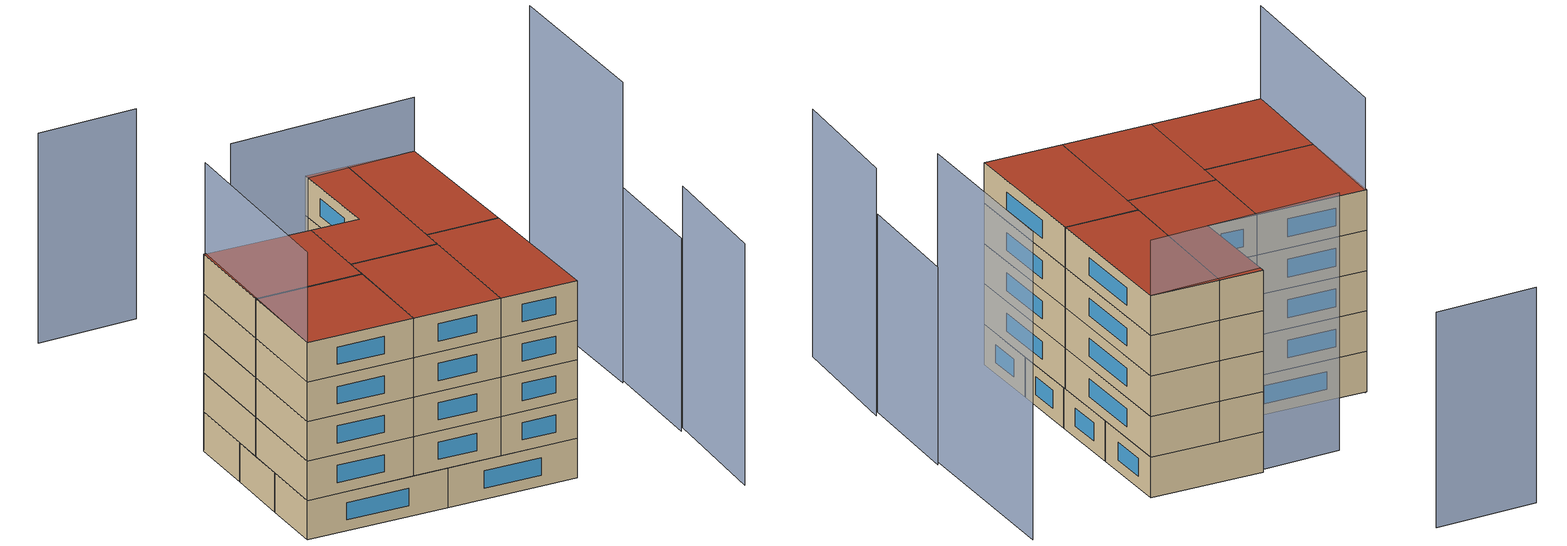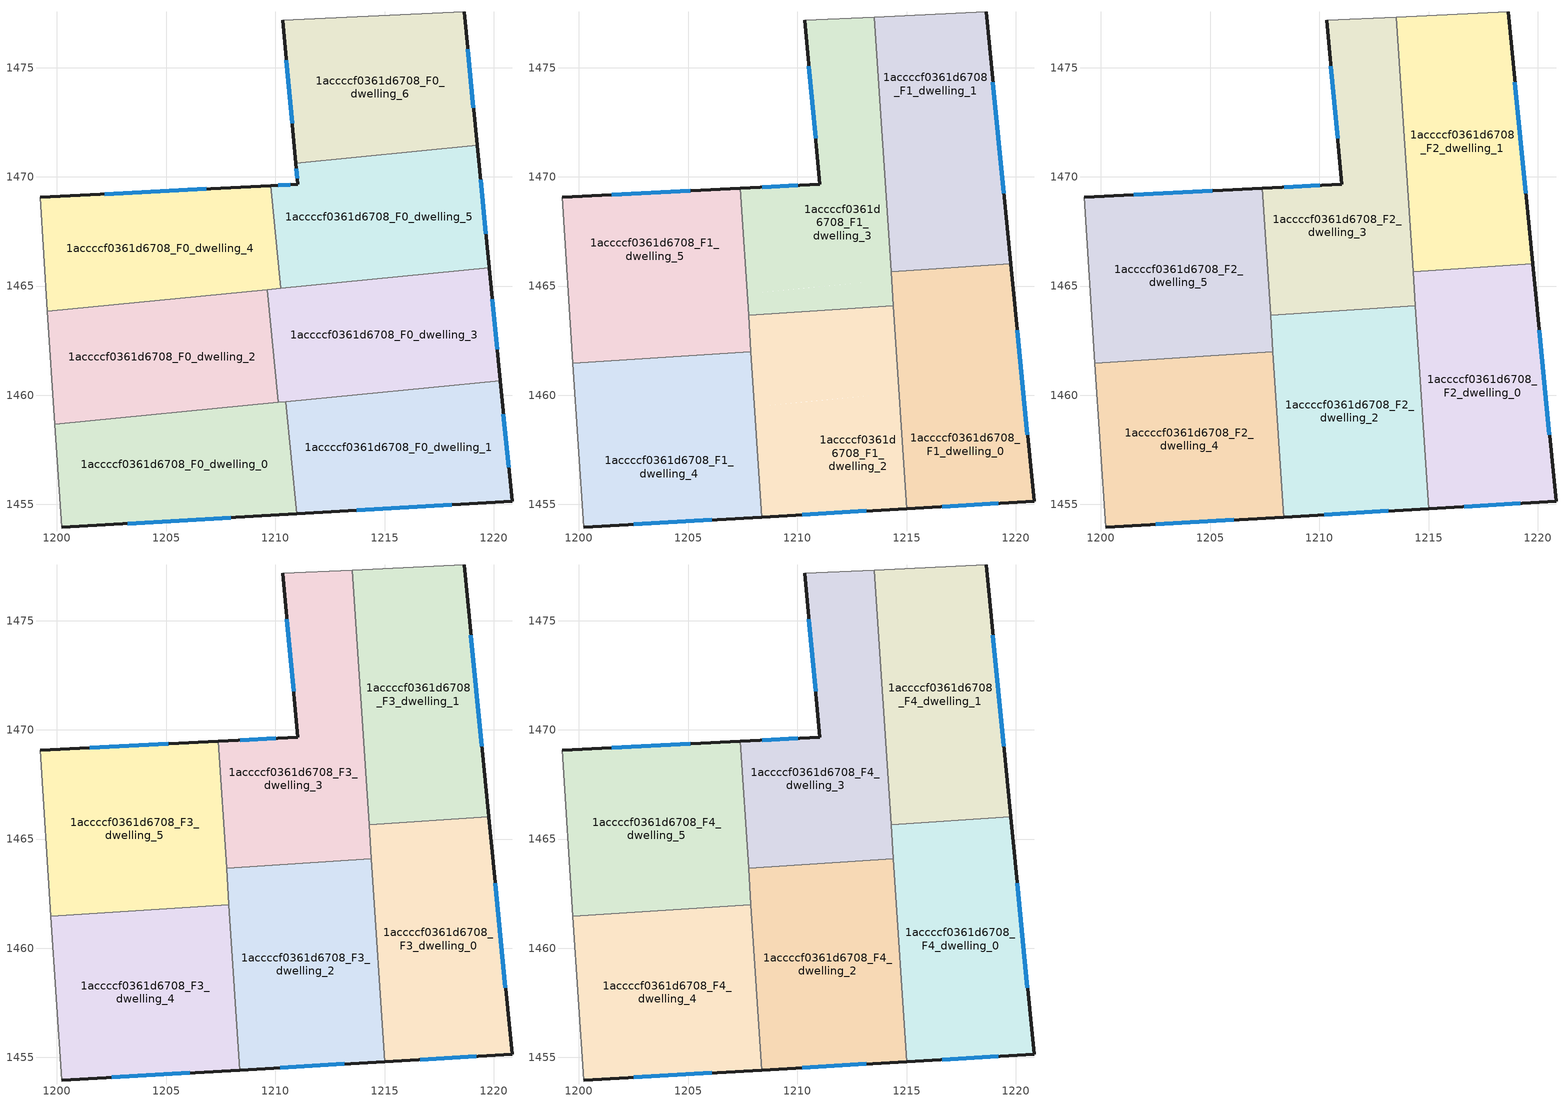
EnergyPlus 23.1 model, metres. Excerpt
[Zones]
1accccf0361d6708_F0_dwelling_0
 floor ground (EU_floor_Construction): 1210.47,1459.71 1210.97,1454.57 1200.22,1453.95 1199.91,1458.68 z0
 wall outside (EU_wall_Construction): 1200.22,1453.95 1210.97,1454.57 z0:3
 wall adiabatic (EU_wall_Construction): 1199.91,1458.68 1200.22,1453.95 z0:3
 wall to 1accccf0361d6708_F0_dwelling_1 (EU_wall_Construction): 1210.97,1454.57 1210.47,1459.71 z0:3
 wall to 1accccf0361d6708_F0_dwelling_2 (EU_wall_Construction): 1210.14,1459.68 1199.91,1458.68 z0:3
 wall to 1accccf0361d6708_F0_dwelling_3 (EU_wall_Construction): 1210.47,1459.71 1210.14,1459.68 z0:3
 window (EU_Window_Construction): 1203.23,1454.13 1207.96,1454.4 z0.84:2.16
 ceiling adiabatic (EU_roof_Construction): 1208.37,1454.42 1208.04,1459.47 1199.91,1458.68 1200.22,1453.95 z3
1accccf0361d6708_F0_dwelling_1
 floor ground (EU_floor_Construction): 1220.29,1460.67 1220.83,1455.14 1210.97,1454.57 1210.47,1459.71 z0
 wall outside (EU_wall_Construction): 1210.97,1454.57 1220.83,1455.14 1220.29,1460.67 z0:3
 wall to 1accccf0361d6708_F0_dwelling_3 (EU_wall_Construction): 1220.29,1460.67 1210.47,1459.71 z0:3
 window (EU_Window_Construction): 1213.73,1454.73 1218.07,1454.99 / 1220.68,1456.69 1220.45,1459.12 z0.84:2.16
1accccf0361d6708_F0_dwelling_2
 floor ground (EU_floor_Construction): 1209.64,1464.84 1210.14,1459.68 1199.91,1458.68 1199.57,1463.86 z0
 wall adiabatic (EU_wall_Construction): 1199.57,1463.86 1199.91,1458.68 z0:3
 wall to 1accccf0361d6708_F0_dwelling_3 (EU_wall_Construction): 1210.14,1459.68 1209.64,1464.84 z0:3
 wall to 1accccf0361d6708_F0_dwelling_4 (EU_wall_Construction): 1209.64,1464.84 1199.57,1463.86 z0:3
1accccf0361d6708_F0_dwelling_3
 floor ground (EU_floor_Construction): 1219.79,1465.83 1220.29,1460.67 1210.14,1459.68 1209.64,1464.84 z0
 wall outside (EU_wall_Construction): 1220.29,1460.67 1219.79,1465.83 z0:3
 wall to 1accccf0361d6708_F0_dwelling_5 (EU_wall_Construction): 1219.79,1465.83 1210.24,1464.9 z0:3
 wall to 1accccf0361d6708_F0_dwelling_4 (EU_wall_Construction): 1210.24,1464.9 1209.64,1464.84 z0:3
 window (EU_Window_Construction): 1220.15,1462.12 1219.93,1464.38 z0.84:2.16
1accccf0361d6708_F0_dwelling_4
 floor ground (EU_floor_Construction): 1209.78,1469.59 1210.24,1464.9 1199.57,1463.86 1199.22,1469.06 z0
 wall outside (EU_wall_Construction): 1209.78,1469.59 1199.22,1469.06 z0:3
 wall adiabatic (EU_wall_Construction): 1199.22,1469.06 1199.57,1463.86 z0:3
 wall to 1accccf0361d6708_F0_dwelling_5 (EU_wall_Construction): 1210.24,1464.9 1209.78,1469.59 z0:3
 window (EU_Window_Construction): 1206.82,1469.45 1202.18,1469.21 z0.84:2.16
 ceiling adiabatic (EU_roof_Construction): 1207.7,1464.65 1207.38,1469.47 1209.78,1469.59 1199.22,1469.06 1199.57,1463.86 z3
1accccf0361d6708_F0_dwelling_5
 floor ground (EU_floor_Construction): 1219.24,1471.44 1219.79,1465.83 1210.24,1464.9 1209.78,1469.59 1211.03,1469.66 1210.94,1470.63 z0
 wall outside (EU_wall_Construction): 1219.79,1465.83 1219.24,1471.44 / 1210.94,1470.63 1211.03,1469.66 1209.78,1469.59 z0:3
 wall to 1accccf0361d6708_F0_dwelling_6 (EU_wall_Construction): 1219.24,1471.44 1210.94,1470.63 z0:3
 window (EU_Window_Construction): 1219.63,1467.4 1219.39,1469.87 / 1210.68,1469.64 1210.13,1469.61 / 1210.97,1470.36 1211.01,1469.93 z0.84:2.16
 ceiling adiabatic (EU_roof_Construction): 1219.79,1465.83 1219.24,1471.44 1213.95,1470.92 1214.32,1465.3 z3
1accccf0361d6708_F0_dwelling_6
 floor ground (EU_floor_Construction): 1218.64,1477.56 1219.24,1471.44 1210.94,1470.63 1210.33,1477.16 z0
 wall outside (EU_wall_Construction): 1219.24,1471.44 1218.64,1477.56 / 1210.33,1477.16 1210.94,1470.63 z0:3
 wall adiabatic (EU_wall_Construction): 1218.64,1477.56 1210.33,1477.16 z0:3
 window (EU_Window_Construction): 1219.07,1473.16 1218.81,1475.85 / 1210.5,1475.33 1210.77,1472.46 z0.84:2.16
1accccf0361d6708_F1_dwelling_0
 floor to 1accccf0361d6708_F0_dwelling_1 (EU_floor_Construction): 1220.29,1460.67 1220.83,1455.14 1215.01,1454.81 1214.66,1460.12 z3
 floor to 1accccf0361d6708_F0_dwelling_3 (EU_floor_Construction): 1219.79,1465.83 1220.29,1460.67 1214.66,1460.12 1214.32,1465.3 z3
 floor adiabatic (EU_floor_Construction): 1219.77,1466.02 1219.79,1465.83 1214.32,1465.3 1214.29,1465.66 z3
 wall outside (EU_wall_Construction): 1215.01,1454.81 1220.83,1455.14 1219.77,1466.02 z3:6
 wall to 1accccf0361d6708_F1_dwelling_1 (EU_wall_Construction): 1219.77,1466.02 1214.29,1465.66 z3:6
 wall to 1accccf0361d6708_F1_dwelling_2 (EU_wall_Construction): 1214.4,1464.1 1215.01,1454.81 z3:6
 wall to 1accccf0361d6708_F1_dwelling_3 (EU_wall_Construction): 1214.29,1465.66 1214.4,1464.1 z3:6
 window (EU_Window_Construction): 1220.54,1458.19 1220.07,1462.97 / 1216.64,1454.9 1219.2,1455.05 z3.84:5.16
1accccf0361d6708_F1_dwelling_1
 floor to 1accccf0361d6708_F0_dwelling_6 (EU_floor_Construction): 1218.64,1477.56 1219.24,1471.44 1213.95,1470.92 1213.52,1477.32 z3
 floor adiabatic (EU_floor_Construction): 1219.24,1471.44 1219.77,1466.02 1214.29,1465.66 1213.95,1470.92 z3
 wall outside (EU_wall_Construction): 1219.77,1466.02 1218.64,1477.56 z3:6
 wall adiabatic (EU_wall_Construction): 1218.64,1477.56 1213.52,1477.32 z3:6
 wall to 1accccf0361d6708_F1_dwelling_3 (EU_wall_Construction): 1213.52,1477.32 1214.29,1465.66 z3:6
 window (EU_Window_Construction): 1219.45,1469.26 1218.96,1474.33 z3.84:5.16
1accccf0361d6708_F1_dwelling_2
 floor to 1accccf0361d6708_F0_dwelling_3 (EU_floor_Construction): 1214.4,1464.09 1214.66,1460.12 1210.14,1459.68 1209.74,1463.79 z3
 floor to 1accccf0361d6708_F0_dwelling_0 (EU_floor_Construction): 1210.47,1459.71 1210.97,1454.57 1208.37,1454.42 1208.04,1459.47 z3
 floor to 1accccf0361d6708_F0_dwelling_1 (EU_floor_Construction): 1214.66,1460.12 1215.01,1454.81 1210.97,1454.57 1210.47,1459.71 z3
 floor to 1accccf0361d6708_F0_dwelling_2 (EU_floor_Construction): 1209.74,1463.79 1210.14,1459.68 1208.04,1459.47 1207.76,1463.66 z3
 wall outside (EU_wall_Construction): 1208.37,1454.42 1215.01,1454.81 z3:6
 wall to 1accccf0361d6708_F1_dwelling_3 (EU_wall_Construction): 1214.4,1464.09 1207.76,1463.66 z3:6
 wall to 1accccf0361d6708_F1_dwelling_4 (EU_wall_Construction): 1207.87,1462 1208.37,1454.42 z3:6
 wall to 1accccf0361d6708_F1_dwelling_5 (EU_wall_Construction): 1207.76,1463.66 1207.87,1462 z3:6
 window (EU_Window_Construction): 1210.23,1454.53 1213.15,1454.7 z3.84:5.16
1accccf0361d6708_F1_dwelling_3
 floor to 1accccf0361d6708_F0_dwelling_5 (EU_floor_Construction): 1213.95,1470.92 1214.32,1465.3 1210.24,1464.9 1209.78,1469.59 1211.03,1469.66 1210.94,1470.63 z3
 floor to 1accccf0361d6708_F0_dwelling_6 (EU_floor_Construction): 1213.52,1477.32 1213.95,1470.92 1210.94,1470.63 1210.33,1477.16 z3
 floor to 1accccf0361d6708_F0_dwelling_3 (EU_floor_Construction): 1214.32,1465.3 1214.4,1464.09 1209.74,1463.79 1209.64,1464.84 z3
 floor to 1accccf0361d6708_F0_dwelling_4 (EU_floor_Construction): 1209.78,1469.59 1210.24,1464.9 1207.7,1464.65 1207.38,1469.47 z3
 floor to 1accccf0361d6708_F0_dwelling_2 (EU_floor_Construction): 1209.64,1464.84 1209.74,1463.79 1207.76,1463.66 1207.7,1464.65 z3
 wall outside (EU_wall_Construction): 1210.33,1477.16 1211.03,1469.66 1207.38,1469.47 z3:6
 wall adiabatic (EU_wall_Construction): 1213.52,1477.32 1210.33,1477.16 z3:6
 wall to 1accccf0361d6708_F1_dwelling_5 (EU_wall_Construction): 1207.38,1469.47 1207.76,1463.66 z3:6
 window (EU_Window_Construction): 1210.01,1469.61 1208.4,1469.52 / 1210.53,1475.06 1210.84,1471.76 z3.84:5.16
1accccf0361d6708_F1_dwelling_4
 floor to 1accccf0361d6708_F0_dwelling_2 (EU_floor_Construction): 1207.87,1462 1208.04,1459.47 1199.91,1458.68 1199.72,1461.46 z3
 floor adiabatic (EU_floor_Construction): 1208.04,1459.47 1208.37,1454.42 1200.22,1453.95 1199.91,1458.68 z3
 wall outside (EU_wall_Construction): 1200.22,1453.95 1208.37,1454.42 z3:6
 wall adiabatic (EU_wall_Construction): 1199.72,1461.46 1200.22,1453.95 z3:6
 wall to 1accccf0361d6708_F1_dwelling_5 (EU_wall_Construction): 1207.87,1462 1199.72,1461.46 z3:6
 window (EU_Window_Construction): 1202.5,1454.08 1206.09,1454.29 z3.84:5.16
1accccf0361d6708_F1_dwelling_5
 floor to 1accccf0361d6708_F0_dwelling_2 (EU_floor_Construction): 1207.7,1464.65 1207.87,1462 1199.72,1461.46 1199.57,1463.86 z3
 floor adiabatic (EU_floor_Construction): 1207.38,1469.47 1207.7,1464.65 1199.57,1463.86 1199.22,1469.06 z3
 wall outside (EU_wall_Construction): 1207.38,1469.47 1199.22,1469.06 z3:6
 wall adiabatic (EU_wall_Construction): 1199.22,1469.06 1199.72,1461.46 z3:6
 window (EU_Window_Construction): 1205.09,1469.36 1201.51,1469.18 z3.84:5.16
1accccf0361d6708_F2_dwelling_0
 floor to 1accccf0361d6708_F1_dwelling_0 (EU_floor_Construction): 1219.77,1466.02 1220.83,1455.14 1215.01,1454.81 1214.29,1465.66 z6
 wall outside (EU_wall_Construction): 1215.01,1454.81 1220.83,1455.14 1219.77,1466.02 z6:9
 wall to 1accccf0361d6708_F2_dwelling_1 (EU_wall_Construction): 1219.77,1466.02 1214.29,1465.66 z6:9
 wall to 1accccf0361d6708_F2_dwelling_2 (EU_wall_Construction): 1214.4,1464.1 1215.01,1454.81 z6:9
 wall to 1accccf0361d6708_F2_dwelling_3 (EU_wall_Construction): 1214.29,1465.66 1214.4,1464.1 z6:9
 window (EU_Window_Construction): 1220.54,1458.19 1220.07,1462.97 / 1216.64,1454.9 1219.2,1455.05 z6.84:8.16
1accccf0361d6708_F2_dwelling_1
 floor to 1accccf0361d6708_F1_dwelling_1 (EU_floor_Construction): 1218.64,1477.56 1219.77,1466.02 1214.29,1465.66 1213.52,1477.32 z6
 wall outside (EU_wall_Construction): 1219.77,1466.02 1218.64,1477.56 z6:9
 wall adiabatic (EU_wall_Construction): 1218.64,1477.56 1213.52,1477.32 z6:9
 wall to 1accccf0361d6708_F2_dwelling_3 (EU_wall_Construction): 1213.52,1477.32 1214.29,1465.66 z6:9
 window (EU_Window_Construction): 1219.45,1469.26 1218.96,1474.33 z6.84:8.16
1accccf0361d6708_F2_dwelling_2
 floor to 1accccf0361d6708_F1_dwelling_2 (EU_floor_Construction): 1214.4,1464.09 1215.01,1454.81 1208.37,1454.42 1207.76,1463.66 z6
 wall outside (EU_wall_Construction): 1208.37,1454.42 1215.01,1454.81 z6:9
 wall to 1accccf0361d6708_F2_dwelling_3 (EU_wall_Construction): 1214.4,1464.09 1207.76,1463.66 z6:9
 wall to 1accccf0361d6708_F2_dwelling_4 (EU_wall_Construction): 1207.87,1462 1208.37,1454.42 z6:9
 wall to 1accccf0361d6708_F2_dwelling_5 (EU_wall_Construction): 1207.76,1463.66 1207.87,1462 z6:9
 window (EU_Window_Construction): 1210.23,1454.53 1213.15,1454.7 z6.84:8.16
1accccf0361d6708_F2_dwelling_3
 floor to 1accccf0361d6708_F1_dwelling_3 (EU_floor_Construction): 1213.52,1477.32 1214.4,1464.09 1207.76,1463.66 1207.38,1469.47 1211.03,1469.66 1210.33,1477.16 z6
 wall outside (EU_wall_Construction): 1210.33,1477.16 1211.03,1469.66 1207.38,1469.47 z6:9
 wall adiabatic (EU_wall_Construction): 1213.52,1477.32 1210.33,1477.16 z6:9
 wall to 1accccf0361d6708_F2_dwelling_5 (EU_wall_Construction): 1207.38,1469.47 1207.76,1463.66 z6:9
 window (EU_Window_Construction): 1210.01,1469.61 1208.4,1469.52 / 1210.53,1475.06 1210.84,1471.76 z6.84:8.16
1accccf0361d6708_F2_dwelling_4
 floor to 1accccf0361d6708_F1_dwelling_4 (EU_floor_Construction): 1207.87,1462 1208.37,1454.42 1200.22,1453.95 1199.72,1461.46 z6
 wall outside (EU_wall_Construction): 1200.22,1453.95 1208.37,1454.42 z6:9
 wall adiabatic (EU_wall_Construction): 1199.72,1461.46 1200.22,1453.95 z6:9
 wall to 1accccf0361d6708_F2_dwelling_5 (EU_wall_Construction): 1207.87,1462 1199.72,1461.46 z6:9
 window (EU_Window_Construction): 1202.5,1454.08 1206.09,1454.29 z6.84:8.16
1accccf0361d6708_F2_dwelling_5
 floor to 1accccf0361d6708_F1_dwelling_5 (EU_floor_Construction): 1207.38,1469.47 1207.87,1462 1199.72,1461.46 1199.22,1469.06 z6
 wall outside (EU_wall_Construction): 1207.38,1469.47 1199.22,1469.06 z6:9
 wall adiabatic (EU_wall_Construction): 1199.22,1469.06 1199.72,1461.46 z6:9
 window (EU_Window_Construction): 1205.09,1469.36 1201.51,1469.18 z6.84:8.16
1accccf0361d6708_F3_dwelling_0
 floor to 1accccf0361d6708_F2_dwelling_0 (EU_floor_Construction): 1219.77,1466.02 1220.83,1455.14 1215.01,1454.81 1214.29,1465.66 z9
 wall outside (EU_wall_Construction): 1215.01,1454.81 1220.83,1455.14 1219.77,1466.02 z9:12
 wall to 1accccf0361d6708_F3_dwelling_1 (EU_wall_Construction): 1219.77,1466.02 1214.29,1465.66 z9:12
 wall to 1accccf0361d6708_F3_dwelling_2 (EU_wall_Construction): 1214.4,1464.1 1215.01,1454.81 z9:12
 wall to 1accccf0361d6708_F3_dwelling_3 (EU_wall_Construction): 1214.29,1465.66 1214.4,1464.1 z9:12
 window (EU_Window_Construction): 1220.54,1458.19 1220.07,1462.97 / 1216.64,1454.9 1219.2,1455.05 z9.84:11.16
1accccf0361d6708_F3_dwelling_1
 floor to 1accccf0361d6708_F2_dwelling_1 (EU_floor_Construction): 1218.64,1477.56 1219.77,1466.02 1214.29,1465.66 1213.52,1477.32 z9
 wall outside (EU_wall_Construction): 1219.77,1466.02 1218.64,1477.56 z9:12
 wall adiabatic (EU_wall_Construction): 1218.64,1477.56 1213.52,1477.32 z9:12
 wall to 1accccf0361d6708_F3_dwelling_3 (EU_wall_Construction): 1213.52,1477.32 1214.29,1465.66 z9:12
 window (EU_Window_Construction): 1219.45,1469.26 1218.96,1474.33 z9.84:11.16
1accccf0361d6708_F3_dwelling_2
 floor to 1accccf0361d6708_F2_dwelling_2 (EU_floor_Construction): 1214.4,1464.09 1215.01,1454.81 1208.37,1454.42 1207.76,1463.66 z9
 wall outside (EU_wall_Construction): 1208.37,1454.42 1215.01,1454.81 z9:12
 wall to 1accccf0361d6708_F3_dwelling_3 (EU_wall_Construction): 1214.4,1464.09 1207.76,1463.66 z9:12
 wall to 1accccf0361d6708_F3_dwelling_4 (EU_wall_Construction): 1207.87,1462 1208.37,1454.42 z9:12
 wall to 1accccf0361d6708_F3_dwelling_5 (EU_wall_Construction): 1207.76,1463.66 1207.87,1462 z9:12
 window (EU_Window_Construction): 1210.23,1454.53 1213.15,1454.7 z9.84:11.16
1accccf0361d6708_F3_dwelling_3
 floor to 1accccf0361d6708_F2_dwelling_3 (EU_floor_Construction): 1213.52,1477.32 1214.4,1464.09 1207.76,1463.66 1207.38,1469.47 1211.03,1469.66 1210.33,1477.16 z9
 wall outside (EU_wall_Construction): 1210.33,1477.16 1211.03,1469.66 1207.38,1469.47 z9:12
 wall adiabatic (EU_wall_Construction): 1213.52,1477.32 1210.33,1477.16 z9:12
 wall to 1accccf0361d6708_F3_dwelling_5 (EU_wall_Construction): 1207.38,1469.47 1207.76,1463.66 z9:12
 window (EU_Window_Construction): 1210.01,1469.61 1208.4,1469.52 / 1210.53,1475.06 1210.84,1471.76 z9.84:11.16
1accccf0361d6708_F3_dwelling_4
 floor to 1accccf0361d6708_F2_dwelling_4 (EU_floor_Construction): 1207.87,1462 1208.37,1454.42 1200.22,1453.95 1199.72,1461.46 z9
 wall outside (EU_wall_Construction): 1200.22,1453.95 1208.37,1454.42 z9:12
 wall adiabatic (EU_wall_Construction): 1199.72,1461.46 1200.22,1453.95 z9:12
 wall to 1accccf0361d6708_F3_dwelling_5 (EU_wall_Construction): 1207.87,1462 1199.72,1461.46 z9:12
 window (EU_Window_Construction): 1202.5,1454.08 1206.09,1454.29 z9.84:11.16
1accccf0361d6708_F3_dwelling_5
 floor to 1accccf0361d6708_F2_dwelling_5 (EU_floor_Construction): 1207.38,1469.47 1207.87,1462 1199.72,1461.46 1199.22,1469.06 z9
 wall outside (EU_wall_Construction): 1207.38,1469.47 1199.22,1469.06 z9:12
 wall adiabatic (EU_wall_Construction): 1199.22,1469.06 1199.72,1461.46 z9:12
 window (EU_Window_Construction): 1205.09,1469.36 1201.51,1469.18 z9.84:11.16
1accccf0361d6708_F4_dwelling_0
 floor to 1accccf0361d6708_F3_dwelling_0 (EU_floor_Construction): 1219.77,1466.02 1220.83,1455.14 1215.01,1454.81 1214.29,1465.66 z12
 wall outside (EU_wall_Construction): 1215.01,1454.81 1220.83,1455.14 1219.77,1466.02 z12:15
 wall to 1accccf0361d6708_F4_dwelling_1 (EU_wall_Construction): 1219.77,1466.02 1214.29,1465.66 z12:15
 wall to 1accccf0361d6708_F4_dwelling_2 (EU_wall_Construction): 1214.4,1464.1 1215.01,1454.81 z12:15
 wall to 1accccf0361d6708_F4_dwelling_3 (EU_wall_Construction): 1214.29,1465.66 1214.4,1464.1 z12:15
 window (EU_Window_Construction): 1220.54,1458.19 1220.07,1462.97 / 1216.64,1454.9 1219.2,1455.05 z12.84:14.16
 roof outside (EU_roof_Construction): 1220.83,1455.14 1219.77,1466.02 1214.29,1465.66 1215.01,1454.81 z15
1accccf0361d6708_F4_dwelling_1
 floor to 1accccf0361d6708_F3_dwelling_1 (EU_floor_Construction): 1218.64,1477.56 1219.77,1466.02 1214.29,1465.66 1213.52,1477.32 z12
 wall outside (EU_wall_Construction): 1219.77,1466.02 1218.64,1477.56 z12:15
 wall adiabatic (EU_wall_Construction): 1218.64,1477.56 1213.52,1477.32 z12:15
 wall to 1accccf0361d6708_F4_dwelling_3 (EU_wall_Construction): 1213.52,1477.32 1214.29,1465.66 z12:15
 window (EU_Window_Construction): 1219.45,1469.26 1218.96,1474.33 z12.84:14.16
 roof outside (EU_roof_Construction): 1219.77,1466.02 1218.64,1477.56 1213.52,1477.32 1214.29,1465.66 z15
1accccf0361d6708_F4_dwelling_2
 floor to 1accccf0361d6708_F3_dwelling_2 (EU_floor_Construction): 1214.4,1464.09 1215.01,1454.81 1208.37,1454.42 1207.76,1463.66 z12
 wall outside (EU_wall_Construction): 1208.37,1454.42 1215.01,1454.81 z12:15
 wall to 1accccf0361d6708_F4_dwelling_3 (EU_wall_Construction): 1214.4,1464.09 1207.76,1463.66 z12:15
 wall to 1accccf0361d6708_F4_dwelling_4 (EU_wall_Construction): 1207.87,1462 1208.37,1454.42 z12:15
 wall to 1accccf0361d6708_F4_dwelling_5 (EU_wall_Construction): 1207.76,1463.66 1207.87,1462 z12:15
 window (EU_Window_Construction): 1210.23,1454.53 1213.15,1454.7 z12.84:14.16
 roof outside (EU_roof_Construction): 1215.01,1454.81 1214.4,1464.09 1207.76,1463.66 1208.37,1454.42 z15
1accccf0361d6708_F4_dwelling_3
 floor to 1accccf0361d6708_F3_dwelling_3 (EU_floor_Construction): 1213.52,1477.32 1214.4,1464.09 1207.76,1463.66 1207.38,1469.47 1211.03,1469.66 1210.33,1477.16 z12
 wall outside (EU_wall_Construction): 1210.33,1477.16 1211.03,1469.66 1207.38,1469.47 z12:15
 wall adiabatic (EU_wall_Construction): 1213.52,1477.32 1210.33,1477.16 z12:15
 wall to 1accccf0361d6708_F4_dwelling_5 (EU_wall_Construction): 1207.38,1469.47 1207.76,1463.66 z12:15
 window (EU_Window_Construction): 1210.01,1469.61 1208.4,1469.52 / 1210.53,1475.06 1210.84,1471.76 z12.84:14.16
 roof outside (EU_roof_Construction): 1214.4,1464.09 1213.52,1477.32 1210.33,1477.16 1211.03,1469.66 1207.38,1469.47 1207.76,1463.66 z15
1accccf0361d6708_F4_dwelling_4
 floor to 1accccf0361d6708_F3_dwelling_4 (EU_floor_Construction): 1207.87,1462 1208.37,1454.42 1200.22,1453.95 1199.72,1461.46 z12
 wall outside (EU_wall_Construction): 1200.22,1453.95 1208.37,1454.42 z12:15
 wall adiabatic (EU_wall_Construction): 1199.72,1461.46 1200.22,1453.95 z12:15
 wall to 1accccf0361d6708_F4_dwelling_5 (EU_wall_Construction): 1207.87,1462 1199.72,1461.46 z12:15
 window (EU_Window_Construction): 1202.5,1454.08 1206.09,1454.29 z12.84:14.16
 roof outside (EU_roof_Construction): 1208.37,1454.42 1207.87,1462 1199.72,1461.46 1200.22,1453.95 z15
1accccf0361d6708_F4_dwelling_5
 floor to 1accccf0361d6708_F3_dwelling_5 (EU_floor_Construction): 1207.38,1469.47 1207.87,1462 1199.72,1461.46 1199.22,1469.06 z12
 wall outside (EU_wall_Construction): 1207.38,1469.47 1199.22,1469.06 z12:15
 wall adiabatic (EU_wall_Construction): 1199.22,1469.06 1199.72,1461.46 z12:15
 window (EU_Window_Construction): 1205.09,1469.36 1201.51,1469.18 z12.84:14.16
 roof outside (EU_roof_Construction): 1207.87,1462 1207.38,1469.47 1199.22,1469.06 1199.72,1461.46 z15
shading: 1230.77,1449.48 1230.44,1459.16 z0:18.4; 1230.14,1458.72 1229.63,1467.45 z0:14.7; 1199.37,1469.16 1200.22,1453.95 z0:21.9; 1218.64,1477.56 1204.38,1476.2 z0:19.1; 1229.46,1467.04 1228.36,1480.13 z0:22.9; 1203.13,1489.28 1195.55,1488.6 z0:16
[Building]
EU S2 Campaign: North Axis=0; Terrain=City; Solar Distribution=FullExterior
[Site:Location]
Lyon-Bron: Latitude=45.75; Longitude=5; Time Zone=1; Elevation=198
[SizingPeriod:WeatherFileDays]
AnnualSizingPeriod: Begin Month=1; Begin Day of Month=1; End Month=12; End Day of Month=31; Day of Week for Start Day=Monday; Use Weather File Daylight Saving Period=No; Use Weather File Rain and Snow Indicators=No
[MATERIAL]
EU_InternalMass_Material: Roughness=MediumRough; Thickness=0.1; Conductivity=1; Density=1800; Specific Heat=900; Thermal Absorptance=0.9; Solar Absorptance=0.7; Visible Absorptance=0.7
[MATERIAL:NOMASS] Roughness=MediumRough; Thermal Absorptance=0.9; Solar Absorptance=0.7; Visible Absorptance=0.7
Name | Thermal Resistance
EU_wall_NoMass | 0.776494
EU_roof_NoMass | 0.486893
EU_floor_NoMass | 0.421597
[WINDOWMATERIAL:SIMPLEGLAZINGSYSTEM]
EU_Window_SimpleGlazing: UFactor=4.24961; Solar Heat Gain Coefficient=0.83; Visible Transmittance=0.83
[CONSTRUCTION]
EU_wall_Construction: EU_wall_NoMass
EU_roof_Construction: EU_roof_NoMass
EU_floor_Construction: EU_floor_NoMass
EU_Window_Construction: EU_Window_SimpleGlazing
EU_InternalMass_Construction: EU_InternalMass_Material
[ZONE] Type=1; Multiplier=1; Ceiling Height=autocalculate; Floor Area=autocalculate; Part of Total Floor Area=Yes
Name | Volume
1accccf0361d6708_F0_dwelling_0 | 158.637
1accccf0361d6708_F1_dwelling_0; 1accccf0361d6708_F2_dwelling_0; 1accccf0361d6708_F3_dwelling_0; 1accccf0361d6708_F4_dwelling_0 | 185.095
1accccf0361d6708_F0_dwelling_1 | 158.649
1accccf0361d6708_F1_dwelling_1; 1accccf0361d6708_F2_dwelling_1; 1accccf0361d6708_F3_dwelling_1; 1accccf0361d6708_F4_dwelling_1 | 185.097
1accccf0361d6708_F0_dwelling_2; 1accccf0361d6708_F0_dwelling_6 | 158.684
1accccf0361d6708_F1_dwelling_2; 1accccf0361d6708_F2_dwelling_2; 1accccf0361d6708_F3_dwelling_2; 1accccf0361d6708_F4_dwelling_2 | 185.112
1accccf0361d6708_F0_dwelling_3 | 158.685
1accccf0361d6708_F1_dwelling_3; 1accccf0361d6708_F2_dwelling_3; 1accccf0361d6708_F3_dwelling_3; 1accccf0361d6708_F4_dwelling_3 | 185.096
1accccf0361d6708_F0_dwelling_4 | 158.664
1accccf0361d6708_F1_dwelling_4; 1accccf0361d6708_F2_dwelling_4; 1accccf0361d6708_F3_dwelling_4; 1accccf0361d6708_F4_dwelling_4 | 185.106
1accccf0361d6708_F0_dwelling_5 | 158.658
1accccf0361d6708_F1_dwelling_5; 1accccf0361d6708_F2_dwelling_5; 1accccf0361d6708_F3_dwelling_5; 1accccf0361d6708_F4_dwelling_5 | 185.108
[INTERNALMASS] Construction=EU_InternalMass_Construction
Name | Zone or ZoneList | Surface Area
1accccf0361d6708_F0_dwelling_0_EU_InternalMass | 1accccf0361d6708_F0_dwelling_0 | 52.8786
1accccf0361d6708_F0_dwelling_1_EU_InternalMass | 1accccf0361d6708_F0_dwelling_1 | 52.8828
1accccf0361d6708_F0_dwelling_2_EU_InternalMass | 1accccf0361d6708_F0_dwelling_2 | 52.8931
1accccf0361d6708_F0_dwelling_3_EU_InternalMass | 1accccf0361d6708_F0_dwelling_3 | 52.8964
1accccf0361d6708_F0_dwelling_4_EU_InternalMass | 1accccf0361d6708_F0_dwelling_4 | 52.8862
1accccf0361d6708_F0_dwelling_5_EU_InternalMass | 1accccf0361d6708_F0_dwelling_5 | 52.8861
1accccf0361d6708_F0_dwelling_6_EU_InternalMass | 1accccf0361d6708_F0_dwelling_6 | 52.8944
1accccf0361d6708_F1_dwelling_0_EU_InternalMass | 1accccf0361d6708_F1_dwelling_0 | 61.6984
1accccf0361d6708_F1_dwelling_1_EU_InternalMass | 1accccf0361d6708_F1_dwelling_1 | 61.6993
1accccf0361d6708_F1_dwelling_2_EU_InternalMass | 1accccf0361d6708_F1_dwelling_2 | 61.7032
1accccf0361d6708_F1_dwelling_3_EU_InternalMass | 1accccf0361d6708_F1_dwelling_3 | 61.6986
1accccf0361d6708_F1_dwelling_4_EU_InternalMass | 1accccf0361d6708_F1_dwelling_4 | 61.701
1accccf0361d6708_F1_dwelling_5_EU_InternalMass | 1accccf0361d6708_F1_dwelling_5 | 61.7035
1accccf0361d6708_F2_dwelling_0_EU_InternalMass | 1accccf0361d6708_F2_dwelling_0 | 61.6984
1accccf0361d6708_F2_dwelling_1_EU_InternalMass | 1accccf0361d6708_F2_dwelling_1 | 61.6993
1accccf0361d6708_F2_dwelling_2_EU_InternalMass | 1accccf0361d6708_F2_dwelling_2 | 61.7032
1accccf0361d6708_F2_dwelling_3_EU_InternalMass | 1accccf0361d6708_F2_dwelling_3 | 61.6986
1accccf0361d6708_F2_dwelling_4_EU_InternalMass | 1accccf0361d6708_F2_dwelling_4 | 61.701
1accccf0361d6708_F2_dwelling_5_EU_InternalMass | 1accccf0361d6708_F2_dwelling_5 | 61.7035
1accccf0361d6708_F3_dwelling_0_EU_InternalMass | 1accccf0361d6708_F3_dwelling_0 | 61.6984
1accccf0361d6708_F3_dwelling_1_EU_InternalMass | 1accccf0361d6708_F3_dwelling_1 | 61.6993
1accccf0361d6708_F3_dwelling_2_EU_InternalMass | 1accccf0361d6708_F3_dwelling_2 | 61.7032
1accccf0361d6708_F3_dwelling_3_EU_InternalMass | 1accccf0361d6708_F3_dwelling_3 | 61.6986
1accccf0361d6708_F3_dwelling_4_EU_InternalMass | 1accccf0361d6708_F3_dwelling_4 | 61.701
1accccf0361d6708_F3_dwelling_5_EU_InternalMass | 1accccf0361d6708_F3_dwelling_5 | 61.7035
1accccf0361d6708_F4_dwelling_0_EU_InternalMass | 1accccf0361d6708_F4_dwelling_0 | 61.6984
1accccf0361d6708_F4_dwelling_1_EU_InternalMass | 1accccf0361d6708_F4_dwelling_1 | 61.6993
1accccf0361d6708_F4_dwelling_2_EU_InternalMass | 1accccf0361d6708_F4_dwelling_2 | 61.7032
1accccf0361d6708_F4_dwelling_3_EU_InternalMass | 1accccf0361d6708_F4_dwelling_3 | 61.6986
1accccf0361d6708_F4_dwelling_4_EU_InternalMass | 1accccf0361d6708_F4_dwelling_4 | 61.701
1accccf0361d6708_F4_dwelling_5_EU_InternalMass | 1accccf0361d6708_F4_dwelling_5 | 61.7035
[OTHEREQUIPMENT] Fuel Type=Electricity; Design Level Calculation Method=Watts/Area; Power per Zone Floor Area=1; Fraction Latent=0; Fraction Radiant=0; Fraction Lost=0; Carbon Dioxide Generation Rate=0; EndUse Subcategory=EU_Step8_InternalGains
Name | Zone or ZoneList or Space or SpaceList | Schedule
EU_Step8_InternalGain_1accccf0361d6708_F0_dwelling_0_f000 | 1accccf0361d6708_F0_dwelling_0 | EU_Step8_GainSchedule_1accccf0361d6708_F0_dwelling_0_f000
EU_Step8_InternalGain_1accccf0361d6708_F0_dwelling_1_f000 | 1accccf0361d6708_F0_dwelling_1 | EU_Step8_GainSchedule_1accccf0361d6708_F0_dwelling_1_f000
EU_Step8_InternalGain_1accccf0361d6708_F0_dwelling_2_f000 | 1accccf0361d6708_F0_dwelling_2 | EU_Step8_GainSchedule_1accccf0361d6708_F0_dwelling_2_f000
EU_Step8_InternalGain_1accccf0361d6708_F0_dwelling_3_f000 | 1accccf0361d6708_F0_dwelling_3 | EU_Step8_GainSchedule_1accccf0361d6708_F0_dwelling_3_f000
EU_Step8_InternalGain_1accccf0361d6708_F0_dwelling_4_f000 | 1accccf0361d6708_F0_dwelling_4 | EU_Step8_GainSchedule_1accccf0361d6708_F0_dwelling_4_f000
EU_Step8_InternalGain_1accccf0361d6708_F0_dwelling_5_f000 | 1accccf0361d6708_F0_dwelling_5 | EU_Step8_GainSchedule_1accccf0361d6708_F0_dwelling_5_f000
EU_Step8_InternalGain_1accccf0361d6708_F0_dwelling_6_f000 | 1accccf0361d6708_F0_dwelling_6 | EU_Step8_GainSchedule_1accccf0361d6708_F0_dwelling_6_f000
EU_Step8_InternalGain_1accccf0361d6708_F1_dwelling_0_f000 | 1accccf0361d6708_F1_dwelling_0 | EU_Step8_GainSchedule_1accccf0361d6708_F1_dwelling_0_f000
EU_Step8_InternalGain_1accccf0361d6708_F1_dwelling_1_f000 | 1accccf0361d6708_F1_dwelling_1 | EU_Step8_GainSchedule_1accccf0361d6708_F1_dwelling_1_f000
EU_Step8_InternalGain_1accccf0361d6708_F1_dwelling_2_f000 | 1accccf0361d6708_F1_dwelling_2 | EU_Step8_GainSchedule_1accccf0361d6708_F1_dwelling_2_f000
EU_Step8_InternalGain_1accccf0361d6708_F1_dwelling_3_f000 | 1accccf0361d6708_F1_dwelling_3 | EU_Step8_GainSchedule_1accccf0361d6708_F1_dwelling_3_f000
EU_Step8_InternalGain_1accccf0361d6708_F1_dwelling_4_f000 | 1accccf0361d6708_F1_dwelling_4 | EU_Step8_GainSchedule_1accccf0361d6708_F1_dwelling_4_f000
EU_Step8_InternalGain_1accccf0361d6708_F1_dwelling_5_f000 | 1accccf0361d6708_F1_dwelling_5 | EU_Step8_GainSchedule_1accccf0361d6708_F1_dwelling_5_f000
EU_Step8_InternalGain_1accccf0361d6708_F2_dwelling_0_f000 | 1accccf0361d6708_F2_dwelling_0 | EU_Step8_GainSchedule_1accccf0361d6708_F2_dwelling_0_f000
EU_Step8_InternalGain_1accccf0361d6708_F2_dwelling_1_f000 | 1accccf0361d6708_F2_dwelling_1 | EU_Step8_GainSchedule_1accccf0361d6708_F2_dwelling_1_f000
EU_Step8_InternalGain_1accccf0361d6708_F2_dwelling_2_f000 | 1accccf0361d6708_F2_dwelling_2 | EU_Step8_GainSchedule_1accccf0361d6708_F2_dwelling_2_f000
EU_Step8_InternalGain_1accccf0361d6708_F2_dwelling_3_f000 | 1accccf0361d6708_F2_dwelling_3 | EU_Step8_GainSchedule_1accccf0361d6708_F2_dwelling_3_f000
EU_Step8_InternalGain_1accccf0361d6708_F2_dwelling_4_f000 | 1accccf0361d6708_F2_dwelling_4 | EU_Step8_GainSchedule_1accccf0361d6708_F2_dwelling_4_f000
EU_Step8_InternalGain_1accccf0361d6708_F2_dwelling_5_f000 | 1accccf0361d6708_F2_dwelling_5 | EU_Step8_GainSchedule_1accccf0361d6708_F2_dwelling_5_f000
EU_Step8_InternalGain_1accccf0361d6708_F3_dwelling_0_f000 | 1accccf0361d6708_F3_dwelling_0 | EU_Step8_GainSchedule_1accccf0361d6708_F3_dwelling_0_f000
EU_Step8_InternalGain_1accccf0361d6708_F3_dwelling_1_f000 | 1accccf0361d6708_F3_dwelling_1 | EU_Step8_GainSchedule_1accccf0361d6708_F3_dwelling_1_f000
EU_Step8_InternalGain_1accccf0361d6708_F3_dwelling_2_f000 | 1accccf0361d6708_F3_dwelling_2 | EU_Step8_GainSchedule_1accccf0361d6708_F3_dwelling_2_f000
EU_Step8_InternalGain_1accccf0361d6708_F3_dwelling_3_f000 | 1accccf0361d6708_F3_dwelling_3 | EU_Step8_GainSchedule_1accccf0361d6708_F3_dwelling_3_f000
EU_Step8_InternalGain_1accccf0361d6708_F3_dwelling_4_f000 | 1accccf0361d6708_F3_dwelling_4 | EU_Step8_GainSchedule_1accccf0361d6708_F3_dwelling_4_f000
EU_Step8_InternalGain_1accccf0361d6708_F3_dwelling_5_f000 | 1accccf0361d6708_F3_dwelling_5 | EU_Step8_GainSchedule_1accccf0361d6708_F3_dwelling_5_f000
EU_Step8_InternalGain_1accccf0361d6708_F4_dwelling_0_f000 | 1accccf0361d6708_F4_dwelling_0 | EU_Step8_GainSchedule_1accccf0361d6708_F4_dwelling_0_f000
EU_Step8_InternalGain_1accccf0361d6708_F4_dwelling_1_f000 | 1accccf0361d6708_F4_dwelling_1 | EU_Step8_GainSchedule_1accccf0361d6708_F4_dwelling_1_f000
EU_Step8_InternalGain_1accccf0361d6708_F4_dwelling_2_f000 | 1accccf0361d6708_F4_dwelling_2 | EU_Step8_GainSchedule_1accccf0361d6708_F4_dwelling_2_f000
EU_Step8_InternalGain_1accccf0361d6708_F4_dwelling_3_f000 | 1accccf0361d6708_F4_dwelling_3 | EU_Step8_GainSchedule_1accccf0361d6708_F4_dwelling_3_f000
EU_Step8_InternalGain_1accccf0361d6708_F4_dwelling_4_f000 | 1accccf0361d6708_F4_dwelling_4 | EU_Step8_GainSchedule_1accccf0361d6708_F4_dwelling_4_f000
EU_Step8_InternalGain_1accccf0361d6708_F4_dwelling_5_f000 | 1accccf0361d6708_F4_dwelling_5 | EU_Step8_GainSchedule_1accccf0361d6708_F4_dwelling_5_f000
[ZONEVENTILATION:DESIGNFLOWRATE] Schedule=EU_AlwaysOn; Design Flow Rate Calculation Method=AirChanges/Hour; Air Changes per Hour=0.693814; Ventilation Type=Natural; Fan Pressure Rise=0; Fan Total Efficiency=1; Constant Term Coefficient=1; Temperature Term Coefficient=0; Velocity Term Coefficient=0; Velocity Squared Term Coefficient=0; Minimum Indoor Temperature=-100; Maximum Indoor Temperature=100; Delta Temperature=-100; Minimum Outdoor Temperature=-100; Maximum Outdoor Temperature=100; Maximum Wind Speed=40
Name | Zone or ZoneList or Space or SpaceList
EU_ConstantAir_1accccf0361d6708_F0_dwelling_0 | 1accccf0361d6708_F0_dwelling_0
EU_ConstantAir_1accccf0361d6708_F0_dwelling_1 | 1accccf0361d6708_F0_dwelling_1
EU_ConstantAir_1accccf0361d6708_F0_dwelling_2 | 1accccf0361d6708_F0_dwelling_2
EU_ConstantAir_1accccf0361d6708_F0_dwelling_3 | 1accccf0361d6708_F0_dwelling_3
EU_ConstantAir_1accccf0361d6708_F0_dwelling_4 | 1accccf0361d6708_F0_dwelling_4
EU_ConstantAir_1accccf0361d6708_F0_dwelling_5 | 1accccf0361d6708_F0_dwelling_5
EU_ConstantAir_1accccf0361d6708_F0_dwelling_6 | 1accccf0361d6708_F0_dwelling_6
EU_ConstantAir_1accccf0361d6708_F1_dwelling_0 | 1accccf0361d6708_F1_dwelling_0
EU_ConstantAir_1accccf0361d6708_F1_dwelling_1 | 1accccf0361d6708_F1_dwelling_1
EU_ConstantAir_1accccf0361d6708_F1_dwelling_2 | 1accccf0361d6708_F1_dwelling_2
EU_ConstantAir_1accccf0361d6708_F1_dwelling_3 | 1accccf0361d6708_F1_dwelling_3
EU_ConstantAir_1accccf0361d6708_F1_dwelling_4 | 1accccf0361d6708_F1_dwelling_4
EU_ConstantAir_1accccf0361d6708_F1_dwelling_5 | 1accccf0361d6708_F1_dwelling_5
EU_ConstantAir_1accccf0361d6708_F2_dwelling_0 | 1accccf0361d6708_F2_dwelling_0
EU_ConstantAir_1accccf0361d6708_F2_dwelling_1 | 1accccf0361d6708_F2_dwelling_1
EU_ConstantAir_1accccf0361d6708_F2_dwelling_2 | 1accccf0361d6708_F2_dwelling_2
EU_ConstantAir_1accccf0361d6708_F2_dwelling_3 | 1accccf0361d6708_F2_dwelling_3
EU_ConstantAir_1accccf0361d6708_F2_dwelling_4 | 1accccf0361d6708_F2_dwelling_4
EU_ConstantAir_1accccf0361d6708_F2_dwelling_5 | 1accccf0361d6708_F2_dwelling_5
EU_ConstantAir_1accccf0361d6708_F3_dwelling_0 | 1accccf0361d6708_F3_dwelling_0
EU_ConstantAir_1accccf0361d6708_F3_dwelling_1 | 1accccf0361d6708_F3_dwelling_1
EU_ConstantAir_1accccf0361d6708_F3_dwelling_2 | 1accccf0361d6708_F3_dwelling_2
EU_ConstantAir_1accccf0361d6708_F3_dwelling_3 | 1accccf0361d6708_F3_dwelling_3
EU_ConstantAir_1accccf0361d6708_F3_dwelling_4 | 1accccf0361d6708_F3_dwelling_4
EU_ConstantAir_1accccf0361d6708_F3_dwelling_5 | 1accccf0361d6708_F3_dwelling_5
EU_ConstantAir_1accccf0361d6708_F4_dwelling_0 | 1accccf0361d6708_F4_dwelling_0
EU_ConstantAir_1accccf0361d6708_F4_dwelling_1 | 1accccf0361d6708_F4_dwelling_1
EU_ConstantAir_1accccf0361d6708_F4_dwelling_2 | 1accccf0361d6708_F4_dwelling_2
EU_ConstantAir_1accccf0361d6708_F4_dwelling_3 | 1accccf0361d6708_F4_dwelling_3
EU_ConstantAir_1accccf0361d6708_F4_dwelling_4 | 1accccf0361d6708_F4_dwelling_4
EU_ConstantAir_1accccf0361d6708_F4_dwelling_5 | 1accccf0361d6708_F4_dwelling_5
[HVACTEMPLATE:THERMOSTAT] Constant Heating Setpoint=20; Constant Cooling Setpoint=50
EU_HeatOnly_1accccf0361d6708_F0_dwelling_0; EU_HeatOnly_1accccf0361d6708_F0_dwelling_1; EU_HeatOnly_1accccf0361d6708_F0_dwelling_2; EU_HeatOnly_1accccf0361d6708_F0_dwelling_3; EU_HeatOnly_1accccf0361d6708_F0_dwelling_4; EU_HeatOnly_1accccf0361d6708_F0_dwelling_5; EU_HeatOnly_1accccf0361d6708_F0_dwelling_6; EU_HeatOnly_1accccf0361d6708_F1_dwelling_0; EU_HeatOnly_1accccf0361d6708_F1_dwelling_1; EU_HeatOnly_1accccf0361d6708_F1_dwelling_2; EU_HeatOnly_1accccf0361d6708_F1_dwelling_3; EU_HeatOnly_1accccf0361d6708_F1_dwelling_4; EU_HeatOnly_1accccf0361d6708_F1_dwelling_5; EU_HeatOnly_1accccf0361d6708_F2_dwelling_0; EU_HeatOnly_1accccf0361d6708_F2_dwelling_1; EU_HeatOnly_1accccf0361d6708_F2_dwelling_2; EU_HeatOnly_1accccf0361d6708_F2_dwelling_3; EU_HeatOnly_1accccf0361d6708_F2_dwelling_4; EU_HeatOnly_1accccf0361d6708_F2_dwelling_5; EU_HeatOnly_1accccf0361d6708_F3_dwelling_0; EU_HeatOnly_1accccf0361d6708_F3_dwelling_1; EU_HeatOnly_1accccf0361d6708_F3_dwelling_2; EU_HeatOnly_1accccf0361d6708_F3_dwelling_3; EU_HeatOnly_1accccf0361d6708_F3_dwelling_4; EU_HeatOnly_1accccf0361d6708_F3_dwelling_5; EU_HeatOnly_1accccf0361d6708_F4_dwelling_0; EU_HeatOnly_1accccf0361d6708_F4_dwelling_1; EU_HeatOnly_1accccf0361d6708_F4_dwelling_2; EU_HeatOnly_1accccf0361d6708_F4_dwelling_3; EU_HeatOnly_1accccf0361d6708_F4_dwelling_4; EU_HeatOnly_1accccf0361d6708_F4_dwelling_5
[HVACTEMPLATE:ZONE:IDEALLOADSAIRSYSTEM] System Availability Schedule=EU_AlwaysOn; Maximum Heating Supply Air Temperature=50; Minimum Cooling Supply Air Temperature=13; Maximum Heating Supply Air Humidity Ratio=0.0156; Minimum Cooling Supply Air Humidity Ratio=0.0077; Heating Limit=NoLimit; Cooling Limit=NoLimit; Heating Availability Schedule=EU_AlwaysOn; Cooling Availability Schedule=EU_CoolingOff; Dehumidification Control Type=ConstantSensibleHeatRatio; Cooling Sensible Heat Ratio=0.7; Dehumidification Setpoint=60; Humidification Control Type=None; Humidification Setpoint=30; Outdoor Air Method=None; Outdoor Air Flow Rate per Person=0.00944; Outdoor Air Flow Rate per Zone Floor Area=0; Outdoor Air Flow Rate per Zone=0; Demand Controlled Ventilation Type=None; Outdoor Air Economizer Type=NoEconomizer; Heat Recovery Type=None; Sensible Heat Recovery Effectiveness=0.7; Latent Heat Recovery Effectiveness=0.65
Name | Template Thermostat
1accccf0361d6708_F0_dwelling_0 | EU_HeatOnly_1accccf0361d6708_F0_dwelling_0
1accccf0361d6708_F0_dwelling_1 | EU_HeatOnly_1accccf0361d6708_F0_dwelling_1
1accccf0361d6708_F0_dwelling_2 | EU_HeatOnly_1accccf0361d6708_F0_dwelling_2
1accccf0361d6708_F0_dwelling_3 | EU_HeatOnly_1accccf0361d6708_F0_dwelling_3
1accccf0361d6708_F0_dwelling_4 | EU_HeatOnly_1accccf0361d6708_F0_dwelling_4
1accccf0361d6708_F0_dwelling_5 | EU_HeatOnly_1accccf0361d6708_F0_dwelling_5
1accccf0361d6708_F0_dwelling_6 | EU_HeatOnly_1accccf0361d6708_F0_dwelling_6
1accccf0361d6708_F1_dwelling_0 | EU_HeatOnly_1accccf0361d6708_F1_dwelling_0
1accccf0361d6708_F1_dwelling_1 | EU_HeatOnly_1accccf0361d6708_F1_dwelling_1
1accccf0361d6708_F1_dwelling_2 | EU_HeatOnly_1accccf0361d6708_F1_dwelling_2
1accccf0361d6708_F1_dwelling_3 | EU_HeatOnly_1accccf0361d6708_F1_dwelling_3
1accccf0361d6708_F1_dwelling_4 | EU_HeatOnly_1accccf0361d6708_F1_dwelling_4
1accccf0361d6708_F1_dwelling_5 | EU_HeatOnly_1accccf0361d6708_F1_dwelling_5
1accccf0361d6708_F2_dwelling_0 | EU_HeatOnly_1accccf0361d6708_F2_dwelling_0
1accccf0361d6708_F2_dwelling_1 | EU_HeatOnly_1accccf0361d6708_F2_dwelling_1
1accccf0361d6708_F2_dwelling_2 | EU_HeatOnly_1accccf0361d6708_F2_dwelling_2
1accccf0361d6708_F2_dwelling_3 | EU_HeatOnly_1accccf0361d6708_F2_dwelling_3
1accccf0361d6708_F2_dwelling_4 | EU_HeatOnly_1accccf0361d6708_F2_dwelling_4
1accccf0361d6708_F2_dwelling_5 | EU_HeatOnly_1accccf0361d6708_F2_dwelling_5
1accccf0361d6708_F3_dwelling_0 | EU_HeatOnly_1accccf0361d6708_F3_dwelling_0
1accccf0361d6708_F3_dwelling_1 | EU_HeatOnly_1accccf0361d6708_F3_dwelling_1
1accccf0361d6708_F3_dwelling_2 | EU_HeatOnly_1accccf0361d6708_F3_dwelling_2
1accccf0361d6708_F3_dwelling_3 | EU_HeatOnly_1accccf0361d6708_F3_dwelling_3
1accccf0361d6708_F3_dwelling_4 | EU_HeatOnly_1accccf0361d6708_F3_dwelling_4
1accccf0361d6708_F3_dwelling_5 | EU_HeatOnly_1accccf0361d6708_F3_dwelling_5
1accccf0361d6708_F4_dwelling_0 | EU_HeatOnly_1accccf0361d6708_F4_dwelling_0
1accccf0361d6708_F4_dwelling_1 | EU_HeatOnly_1accccf0361d6708_F4_dwelling_1
1accccf0361d6708_F4_dwelling_2 | EU_HeatOnly_1accccf0361d6708_F4_dwelling_2
1accccf0361d6708_F4_dwelling_3 | EU_HeatOnly_1accccf0361d6708_F4_dwelling_3
1accccf0361d6708_F4_dwelling_4 | EU_HeatOnly_1accccf0361d6708_F4_dwelling_4
1accccf0361d6708_F4_dwelling_5 | EU_HeatOnly_1accccf0361d6708_F4_dwelling_5
[SIZING:ZONE] Zone Cooling Design Supply Air Temperature Input Method=SupplyAirTemperature; Zone Cooling Design Supply Air Temperature=13; Zone Heating Design Supply Air Temperature Input Method=SupplyAirTemperature; Zone Heating Design Supply Air Temperature=50; Zone Cooling Design Supply Air Humidity Ratio=0.008; Zone Heating Design Supply Air Humidity Ratio=0.008; Cooling Design Air Flow Method=DesignDay; Cooling Design Air Flow Rate=0; Cooling Minimum Air Flow per Zone Floor Area=0.000762; Cooling Minimum Air Flow=0; Cooling Minimum Air Flow Fraction=0.2; Heating Design Air Flow Method=DesignDay; Heating Design Air Flow Rate=0; Heating Maximum Air Flow per Zone Floor Area=0.002032; Heating Maximum Air Flow=0.141576; Heating Maximum Air Flow Fraction=0.3; Account for Dedicated Outdoor Air System=No; Dedicated Outdoor Air System Control Strategy=NeutralSupplyAir; Dedicated Outdoor Air Low Setpoint Temperature for Design=autosize; Dedicated Outdoor Air High Setpoint Temperature for Design=autosize; Zone Load Sizing Method=Sensible Load Only No Latent Load; Zone Latent Cooling Design Supply Air Humidity Ratio Input Method=HumidityRatioDifference; Zone Cooling Design Supply Air Humidity Ratio Difference=0.005; Zone Latent Heating Design Supply Air Humidity Ratio Input Method=HumidityRatioDifference; Zone Humidification Design Supply Air Humidity Ratio Difference=0.005
1accccf0361d6708_F0_dwelling_0; 1accccf0361d6708_F0_dwelling_1; 1accccf0361d6708_F0_dwelling_2; 1accccf0361d6708_F0_dwelling_3; 1accccf0361d6708_F0_dwelling_4; 1accccf0361d6708_F0_dwelling_5; 1accccf0361d6708_F0_dwelling_6; 1accccf0361d6708_F1_dwelling_0; 1accccf0361d6708_F1_dwelling_1; 1accccf0361d6708_F1_dwelling_2; 1accccf0361d6708_F1_dwelling_3; 1accccf0361d6708_F1_dwelling_4; 1accccf0361d6708_F1_dwelling_5; 1accccf0361d6708_F2_dwelling_0; 1accccf0361d6708_F2_dwelling_1; 1accccf0361d6708_F2_dwelling_2; 1accccf0361d6708_F2_dwelling_3; 1accccf0361d6708_F2_dwelling_4; 1accccf0361d6708_F2_dwelling_5; 1accccf0361d6708_F3_dwelling_0; 1accccf0361d6708_F3_dwelling_1; 1accccf0361d6708_F3_dwelling_2; 1accccf0361d6708_F3_dwelling_3; 1accccf0361d6708_F3_dwelling_4; 1accccf0361d6708_F3_dwelling_5; 1accccf0361d6708_F4_dwelling_0; 1accccf0361d6708_F4_dwelling_1; 1accccf0361d6708_F4_dwelling_2; 1accccf0361d6708_F4_dwelling_3; 1accccf0361d6708_F4_dwelling_4; 1accccf0361d6708_F4_dwelling_5
[SCHEDULE:CONSTANT]
Name | Hourly Value
EU_AlwaysOn | 1
EU_CoolingOff | 0
[SCHEDULE:FILE] Column Number=1; Rows to Skip at Top=0; Number of Hours of Data=8760; Column Separator=Comma; Interpolate to Timestep=No; Minutes per Item=60; Adjust Schedule for Daylight Savings=Yes
Name | File
EU_Step8_GainSchedule_1accccf0361d6708_F0_dwelling_0_f000 | ../../schedules/1accccf0361d6708/1accccf0361d6708_F0_dwelling_0_f000_gain.csv
EU_Step8_GainSchedule_1accccf0361d6708_F0_dwelling_1_f000 | ../../schedules/1accccf0361d6708/1accccf0361d6708_F0_dwelling_1_f000_gain.csv
EU_Step8_GainSchedule_1accccf0361d6708_F0_dwelling_2_f000 | ../../schedules/1accccf0361d6708/1accccf0361d6708_F0_dwelling_2_f000_gain.csv
EU_Step8_GainSchedule_1accccf0361d6708_F0_dwelling_3_f000 | ../../schedules/1accccf0361d6708/1accccf0361d6708_F0_dwelling_3_f000_gain.csv
EU_Step8_GainSchedule_1accccf0361d6708_F0_dwelling_4_f000 | ../../schedules/1accccf0361d6708/1accccf0361d6708_F0_dwelling_4_f000_gain.csv
EU_Step8_GainSchedule_1accccf0361d6708_F0_dwelling_5_f000 | ../../schedules/1accccf0361d6708/1accccf0361d6708_F0_dwelling_5_f000_gain.csv
EU_Step8_GainSchedule_1accccf0361d6708_F0_dwelling_6_f000 | ../../schedules/1accccf0361d6708/1accccf0361d6708_F0_dwelling_6_f000_gain.csv
EU_Step8_GainSchedule_1accccf0361d6708_F1_dwelling_0_f000 | ../../schedules/1accccf0361d6708/1accccf0361d6708_F1_dwelling_0_f000_gain.csv
EU_Step8_GainSchedule_1accccf0361d6708_F1_dwelling_1_f000 | ../../schedules/1accccf0361d6708/1accccf0361d6708_F1_dwelling_1_f000_gain.csv
EU_Step8_GainSchedule_1accccf0361d6708_F1_dwelling_2_f000 | ../../schedules/1accccf0361d6708/1accccf0361d6708_F1_dwelling_2_f000_gain.csv
EU_Step8_GainSchedule_1accccf0361d6708_F1_dwelling_3_f000 | ../../schedules/1accccf0361d6708/1accccf0361d6708_F1_dwelling_3_f000_gain.csv
EU_Step8_GainSchedule_1accccf0361d6708_F1_dwelling_4_f000 | ../../schedules/1accccf0361d6708/1accccf0361d6708_F1_dwelling_4_f000_gain.csv
EU_Step8_GainSchedule_1accccf0361d6708_F1_dwelling_5_f000 | ../../schedules/1accccf0361d6708/1accccf0361d6708_F1_dwelling_5_f000_gain.csv
EU_Step8_GainSchedule_1accccf0361d6708_F2_dwelling_0_f000 | ../../schedules/1accccf0361d6708/1accccf0361d6708_F2_dwelling_0_f000_gain.csv
EU_Step8_GainSchedule_1accccf0361d6708_F2_dwelling_1_f000 | ../../schedules/1accccf0361d6708/1accccf0361d6708_F2_dwelling_1_f000_gain.csv
EU_Step8_GainSchedule_1accccf0361d6708_F2_dwelling_2_f000 | ../../schedules/1accccf0361d6708/1accccf0361d6708_F2_dwelling_2_f000_gain.csv
EU_Step8_GainSchedule_1accccf0361d6708_F2_dwelling_3_f000 | ../../schedules/1accccf0361d6708/1accccf0361d6708_F2_dwelling_3_f000_gain.csv
EU_Step8_GainSchedule_1accccf0361d6708_F2_dwelling_4_f000 | ../../schedules/1accccf0361d6708/1accccf0361d6708_F2_dwelling_4_f000_gain.csv
EU_Step8_GainSchedule_1accccf0361d6708_F2_dwelling_5_f000 | ../../schedules/1accccf0361d6708/1accccf0361d6708_F2_dwelling_5_f000_gain.csv
EU_Step8_GainSchedule_1accccf0361d6708_F3_dwelling_0_f000 | ../../schedules/1accccf0361d6708/1accccf0361d6708_F3_dwelling_0_f000_gain.csv
EU_Step8_GainSchedule_1accccf0361d6708_F3_dwelling_1_f000 | ../../schedules/1accccf0361d6708/1accccf0361d6708_F3_dwelling_1_f000_gain.csv
EU_Step8_GainSchedule_1accccf0361d6708_F3_dwelling_2_f000 | ../../schedules/1accccf0361d6708/1accccf0361d6708_F3_dwelling_2_f000_gain.csv
EU_Step8_GainSchedule_1accccf0361d6708_F3_dwelling_3_f000 | ../../schedules/1accccf0361d6708/1accccf0361d6708_F3_dwelling_3_f000_gain.csv
EU_Step8_GainSchedule_1accccf0361d6708_F3_dwelling_4_f000 | ../../schedules/1accccf0361d6708/1accccf0361d6708_F3_dwelling_4_f000_gain.csv
EU_Step8_GainSchedule_1accccf0361d6708_F3_dwelling_5_f000 | ../../schedules/1accccf0361d6708/1accccf0361d6708_F3_dwelling_5_f000_gain.csv
EU_Step8_GainSchedule_1accccf0361d6708_F4_dwelling_0_f000 | ../../schedules/1accccf0361d6708/1accccf0361d6708_F4_dwelling_0_f000_gain.csv
EU_Step8_GainSchedule_1accccf0361d6708_F4_dwelling_1_f000 | ../../schedules/1accccf0361d6708/1accccf0361d6708_F4_dwelling_1_f000_gain.csv
EU_Step8_GainSchedule_1accccf0361d6708_F4_dwelling_2_f000 | ../../schedules/1accccf0361d6708/1accccf0361d6708_F4_dwelling_2_f000_gain.csv
EU_Step8_GainSchedule_1accccf0361d6708_F4_dwelling_3_f000 | ../../schedules/1accccf0361d6708/1accccf0361d6708_F4_dwelling_3_f000_gain.csv
EU_Step8_GainSchedule_1accccf0361d6708_F4_dwelling_4_f000 | ../../schedules/1accccf0361d6708/1accccf0361d6708_F4_dwelling_4_f000_gain.csv
EU_Step8_GainSchedule_1accccf0361d6708_F4_dwelling_5_f000 | ../../schedules/1accccf0361d6708/1accccf0361d6708_F4_dwelling_5_f000_gain.csv
